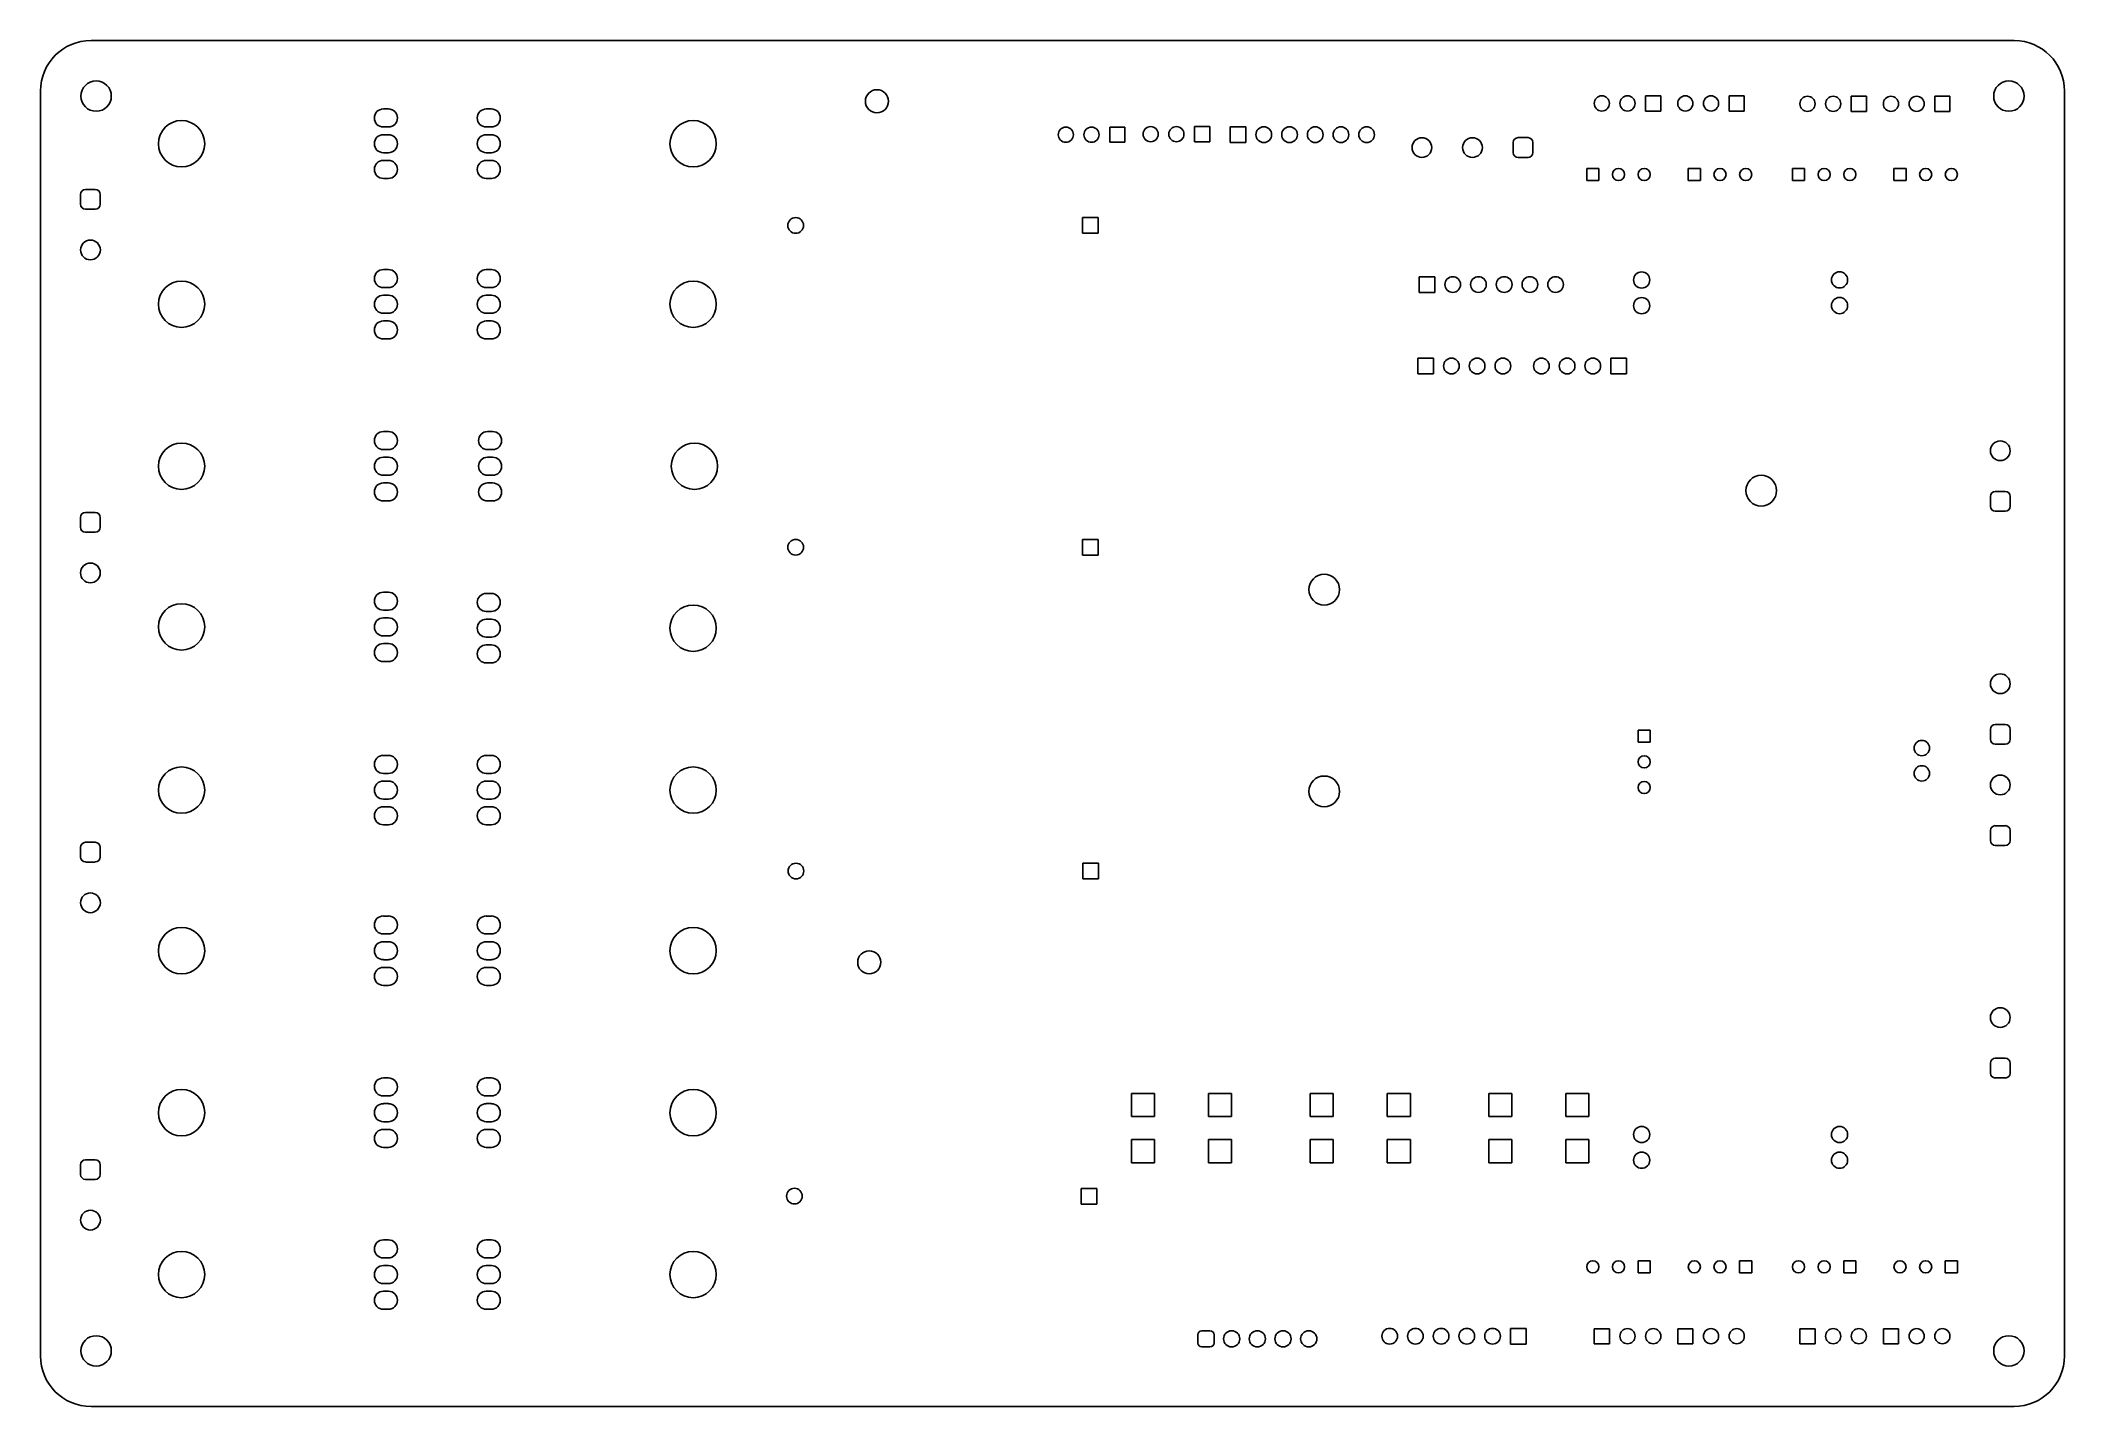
# Model space of a CAD drawing. Header units: millimetres. Extents: x -200 to 0, y 0 to 135.
import ezdxf

# ---------------------------------------------------------------- set-up
doc = ezdxf.new("R2010")
doc.units = ezdxf.units.MM
doc.layers.add('Mechanical1', color=6, linetype='Continuous')
doc.layers.add('MultiLayer', color=9, linetype='Continuous')

msp = doc.modelspace()

# ---------------------------------------------------------------- linework, layer by layer
at = {"layer": 'Mechanical1'}
for p, q in [((-195, 135), (-4.97, 135)), ((-200, 130), (-200, 5)), ((0, 5), (0, 130)), ((-195, 0), (-4.97, 0))]:
    msp.add_line(p, q, dxfattribs=at)
for centre in [(-194.5, 129.5), (-5.5, 129.5), (-194.5, 5.5), (-5.5, 5.5)]:
    msp.add_circle(centre, 1.5, dxfattribs=at)
for centre, start, end in [((-195, 130), 90, 180), ((-5, 130), 0, 89.6952), ((-195, 5), 180, 270), ((-5, 5), 270, 0)]:
    msp.add_arc(centre, 5, start, end, dxfattribs=at)
at = {"layer": 'MultiLayer'}
for p, q in [((-165.61, 128.23), (-166.12, 128.23)), ((-155.45, 128.23), (-155.96, 128.23)), ((-41.39, 129.53), (-39.89, 129.53)), ((-41.39, 128.03), (-41.39, 129.53)), ((-39.89, 128.03), (-41.39, 128.03)), ((-39.89, 129.53), (-39.89, 128.03)), ((-33.14, 129.53), (-31.64, 129.53)), ((-33.14, 128.03), (-33.14, 129.53)), ((-31.64, 128.03), (-33.14, 128.03)), ((-31.64, 129.53), (-31.64, 128.03)), ((-21.07, 129.49), (-19.57, 129.49)), ((-21.07, 127.99), (-21.07, 129.49)), ((-19.57, 129.49), (-19.57, 127.99)), ((-12.82, 129.49), (-11.32, 129.49)), ((-12.82, 127.99), (-12.82, 129.49)), ((-11.32, 129.49), (-11.32, 127.99)), ((-166.12, 126.45), (-165.61, 126.45)), ((-155.96, 126.45), (-155.45, 126.45)), ((-94.35, 126.44), (-92.85, 126.44)), ((-94.35, 124.94), (-94.35, 126.44)), ((-92.85, 126.44), (-92.85, 124.94)), ((-85.97, 126.49), (-84.47, 126.49)), ((-85.97, 124.99), (-85.97, 126.49)), ((-84.47, 126.49), (-84.47, 124.99)), ((-82.44, 126.46), (-80.89, 126.46)), ((-82.44, 124.92), (-82.44, 126.46)), ((-80.89, 126.46), (-80.89, 124.92)), ((-19.57, 127.99), (-21.07, 127.99)), ((-11.32, 127.99), (-12.82, 127.99)), ((-165.61, 125.69), (-166.12, 125.69)), ((-155.45, 125.69), (-155.96, 125.69)), ((-92.85, 124.94), (-94.35, 124.94)), ((-84.47, 124.99), (-85.97, 124.99)), ((-80.89, 124.92), (-82.44, 124.92)), ((-54.48, 124.91), (-54.48, 123.93)), ((-53.01, 125.4), (-53.99, 125.4)), ((-52.53, 123.93), (-52.53, 124.91)), ((-166.12, 123.91), (-165.61, 123.91)), ((-165.61, 123.15), (-166.12, 123.15)), ((-155.96, 123.91), (-155.45, 123.91)), ((-155.45, 123.15), (-155.96, 123.15)), ((-53.99, 123.44), (-53.01, 123.44)), ((-47.21, 121.15), (-47.21, 122.35)), ((-47.21, 122.35), (-46.01, 122.35)), ((-46.01, 122.35), (-46.01, 121.15)), ((-37.18, 121.15), (-37.18, 122.35)), ((-37.18, 122.35), (-35.98, 122.35)), ((-35.98, 122.35), (-35.98, 121.15)), ((-26.89, 121.15), (-26.89, 122.35)), ((-26.89, 122.35), (-25.69, 122.35)), ((-25.69, 122.35), (-25.69, 121.15)), ((-16.86, 121.15), (-16.86, 122.35)), ((-16.86, 122.35), (-15.66, 122.35)), ((-15.66, 122.35), (-15.66, 121.15)), ((-194.58, 120.28), (-195.55, 120.28)), ((-166.12, 121.37), (-165.61, 121.37)), ((-155.96, 121.37), (-155.45, 121.37)), ((-46.01, 121.15), (-47.21, 121.15)), ((-35.98, 121.15), (-37.18, 121.15)), ((-25.69, 121.15), (-26.89, 121.15)), ((-15.66, 121.15), (-16.86, 121.15)), ((-196.04, 119.79), (-196.04, 118.81)), ((-195.55, 118.33), (-194.58, 118.33)), ((-194.09, 118.81), (-194.09, 119.79)), ((-97.04, 115.95), (-97.04, 117.5)), ((-97.04, 117.5), (-95.49, 117.5)), ((-95.49, 117.5), (-95.49, 115.95)), ((-95.49, 115.95), (-97.04, 115.95)), ((-165.61, 112.36), (-166.12, 112.36)), ((-155.45, 112.36), (-155.96, 112.36)), ((-166.12, 110.58), (-165.61, 110.58)), ((-155.96, 110.58), (-155.45, 110.58)), ((-63.77, 111.65), (-62.22, 111.65)), ((-63.77, 110.1), (-63.77, 111.65)), ((-62.22, 110.1), (-63.77, 110.1)), ((-62.22, 111.65), (-62.22, 110.1)), ((-165.61, 109.82), (-166.12, 109.82)), ((-166.12, 108.04), (-165.61, 108.04)), ((-155.45, 109.82), (-155.96, 109.82)), ((-155.96, 108.04), (-155.45, 108.04)), ((-165.61, 107.28), (-166.12, 107.28)), ((-155.45, 107.28), (-155.96, 107.28)), ((-166.12, 105.5), (-165.61, 105.5)), ((-155.96, 105.5), (-155.45, 105.5)), ((-63.89, 103.6), (-62.34, 103.6)), ((-63.89, 102.06), (-63.89, 103.6)), ((-62.34, 102.06), (-63.89, 102.06)), ((-62.34, 103.6), (-62.34, 102.06)), ((-44.84, 102.06), (-44.84, 103.6)), ((-44.84, 103.6), (-43.29, 103.6)), ((-43.29, 102.06), (-44.84, 102.06)), ((-43.29, 103.6), (-43.29, 102.06)), ((-165.61, 96.35), (-166.12, 96.35)), ((-155.32, 96.35), (-155.83, 96.35)), ((-166.12, 94.58), (-165.61, 94.58)), ((-155.83, 94.58), (-155.32, 94.58)), ((-165.61, 93.81), (-166.12, 93.81)), ((-166.12, 92.04), (-165.61, 92.04)), ((-155.32, 93.81), (-155.83, 93.81)), ((-155.83, 92.04), (-155.32, 92.04)), ((-165.61, 91.27), (-166.12, 91.27)), ((-155.32, 91.27), (-155.83, 91.27)), ((-5.86, 90.42), (-6.84, 90.42)), ((-194.58, 88.36), (-195.56, 88.36)), ((-166.12, 89.5), (-165.61, 89.5)), ((-155.83, 89.5), (-155.32, 89.5)), ((-7.33, 89.94), (-7.33, 88.96)), ((-6.84, 88.47), (-5.86, 88.47)), ((-5.38, 88.96), (-5.38, 89.94)), ((-196.05, 87.87), (-196.05, 86.9)), ((-195.56, 86.41), (-194.58, 86.41)), ((-194.1, 86.9), (-194.1, 87.87)), ((-97.04, 84.15), (-97.04, 85.7)), ((-97.04, 85.7), (-95.49, 85.7)), ((-95.49, 84.15), (-97.04, 84.15)), ((-95.49, 85.7), (-95.49, 84.15)), ((-165.61, 80.48), (-166.12, 80.48)), ((-155.45, 80.35), (-155.96, 80.35)), ((-166.12, 78.7), (-165.61, 78.7)), ((-155.96, 78.57), (-155.45, 78.57)), ((-165.61, 77.94), (-166.12, 77.94)), ((-166.12, 76.16), (-165.61, 76.16)), ((-155.45, 77.81), (-155.96, 77.81)), ((-155.96, 76.03), (-155.45, 76.03)), ((-165.61, 75.4), (-166.12, 75.4)), ((-155.45, 75.27), (-155.96, 75.27)), ((-166.12, 73.62), (-165.61, 73.62)), ((-155.96, 73.49), (-155.45, 73.49)), ((-42.13, 65.65), (-42.13, 66.85)), ((-42.13, 66.85), (-40.93, 66.85)), ((-40.93, 66.85), (-40.93, 65.65)), ((-7.33, 66.92), (-7.33, 65.94)), ((-5.86, 67.41), (-6.84, 67.41)), ((-5.38, 65.94), (-5.38, 66.92)), ((-165.61, 64.35), (-166.12, 64.35)), ((-155.45, 64.35), (-155.96, 64.35)), ((-40.93, 65.65), (-42.13, 65.65)), ((-6.84, 65.46), (-5.86, 65.46)), ((-166.12, 62.57), (-165.61, 62.57)), ((-155.96, 62.57), (-155.45, 62.57)), ((-165.61, 61.81), (-166.12, 61.81)), ((-166.12, 60.03), (-165.61, 60.03)), ((-155.45, 61.81), (-155.96, 61.81)), ((-155.96, 60.03), (-155.45, 60.03)), ((-165.61, 59.27), (-166.12, 59.27)), ((-155.45, 59.27), (-155.96, 59.27)), ((-166.12, 57.49), (-165.61, 57.49)), ((-155.96, 57.49), (-155.45, 57.49)), ((-7.33, 56.92), (-7.33, 55.94)), ((-5.86, 57.4), (-6.84, 57.4)), ((-5.38, 55.94), (-5.38, 56.92)), ((-196.04, 55.27), (-196.04, 54.3)), ((-194.58, 55.76), (-195.55, 55.76)), ((-194.09, 54.3), (-194.09, 55.27)), ((-6.84, 55.45), (-5.86, 55.45)), ((-195.55, 53.81), (-194.58, 53.81)), ((-97.01, 52.14), (-97.01, 53.69)), ((-97.01, 53.69), (-95.46, 53.69)), ((-95.46, 52.14), (-97.01, 52.14)), ((-95.46, 53.69), (-95.46, 52.14)), ((-165.61, 48.47), (-166.12, 48.47)), ((-155.45, 48.47), (-155.96, 48.47)), ((-166.12, 46.7), (-165.61, 46.7)), ((-155.96, 46.7), (-155.45, 46.7)), ((-165.61, 45.93), (-166.12, 45.93)), ((-166.12, 44.16), (-165.61, 44.16)), ((-155.45, 45.93), (-155.96, 45.93)), ((-155.96, 44.16), (-155.45, 44.16)), ((-165.61, 43.39), (-166.12, 43.39)), ((-155.45, 43.39), (-155.96, 43.39)), ((-166.12, 41.62), (-165.61, 41.62)), ((-155.96, 41.62), (-155.45, 41.62)), ((-5.86, 34.42), (-6.84, 34.42)), ((-165.61, 32.47), (-166.12, 32.47)), ((-155.45, 32.47), (-155.96, 32.47)), ((-7.33, 33.93), (-7.33, 32.95)), ((-6.84, 32.47), (-5.86, 32.47)), ((-5.38, 32.95), (-5.38, 33.93)), ((-166.12, 30.69), (-165.61, 30.69)), ((-155.96, 30.69), (-155.45, 30.69)), ((-92.2, 28.66), (-92.2, 30.95)), ((-92.2, 30.95), (-89.92, 30.95)), ((-89.92, 30.95), (-89.92, 28.66)), ((-84.58, 28.66), (-84.58, 30.95)), ((-84.58, 30.95), (-82.3, 30.95)), ((-82.3, 30.95), (-82.3, 28.66)), ((-74.55, 28.66), (-74.55, 30.95)), ((-74.55, 30.95), (-72.26, 30.95)), ((-72.26, 30.95), (-72.26, 28.66)), ((-66.93, 28.66), (-66.93, 30.95)), ((-66.93, 30.95), (-64.64, 30.95)), ((-64.64, 30.95), (-64.64, 28.66)), ((-56.9, 28.66), (-56.9, 30.95)), ((-56.9, 30.95), (-54.61, 30.95)), ((-54.61, 30.95), (-54.61, 28.66)), ((-49.28, 28.66), (-49.28, 30.95)), ((-49.28, 30.95), (-46.99, 30.95)), ((-46.99, 30.95), (-46.99, 28.66)), ((-165.61, 29.93), (-166.12, 29.93)), ((-166.12, 28.15), (-165.61, 28.15)), ((-155.45, 29.93), (-155.96, 29.93)), ((-155.96, 28.15), (-155.45, 28.15)), ((-89.92, 28.66), (-92.2, 28.66)), ((-82.3, 28.66), (-84.58, 28.66)), ((-72.26, 28.66), (-74.55, 28.66)), ((-64.64, 28.66), (-66.93, 28.66)), ((-54.61, 28.66), (-56.9, 28.66)), ((-46.99, 28.66), (-49.28, 28.66)), ((-165.61, 27.39), (-166.12, 27.39)), ((-155.45, 27.39), (-155.96, 27.39)), ((-92.2, 24.09), (-92.2, 26.38)), ((-92.2, 26.38), (-89.92, 26.38)), ((-89.92, 26.38), (-89.92, 24.09)), ((-84.58, 24.09), (-84.58, 26.38)), ((-84.58, 26.38), (-82.3, 26.38)), ((-82.3, 26.38), (-82.3, 24.09)), ((-74.55, 24.09), (-74.55, 26.38)), ((-74.55, 26.38), (-72.26, 26.38)), ((-72.26, 26.38), (-72.26, 24.09)), ((-66.93, 24.09), (-66.93, 26.38)), ((-66.93, 26.38), (-64.64, 26.38)), ((-64.64, 26.38), (-64.64, 24.09)), ((-56.9, 24.09), (-56.9, 26.38)), ((-56.9, 26.38), (-54.61, 26.38)), ((-54.61, 26.38), (-54.61, 24.09)), ((-49.28, 24.09), (-49.28, 26.38)), ((-49.28, 26.38), (-46.99, 26.38)), ((-46.99, 26.38), (-46.99, 24.09)), ((-194.58, 24.39), (-195.55, 24.39)), ((-166.12, 25.61), (-165.61, 25.61)), ((-155.96, 25.61), (-155.45, 25.61)), ((-89.92, 24.09), (-92.2, 24.09)), ((-82.3, 24.09), (-84.58, 24.09)), ((-72.26, 24.09), (-74.55, 24.09)), ((-64.64, 24.09), (-66.93, 24.09)), ((-54.61, 24.09), (-56.9, 24.09)), ((-46.99, 24.09), (-49.28, 24.09)), ((-196.04, 23.9), (-196.04, 22.93)), ((-195.55, 22.44), (-194.58, 22.44)), ((-194.09, 22.93), (-194.09, 23.9)), ((-97.17, 20.01), (-97.17, 21.56)), ((-97.17, 21.56), (-95.62, 21.56)), ((-95.62, 20.01), (-97.17, 20.01)), ((-95.62, 21.56), (-95.62, 20.01)), ((-165.61, 16.47), (-166.12, 16.47)), ((-155.45, 16.47), (-155.96, 16.47)), ((-166.12, 14.69), (-165.61, 14.69)), ((-155.96, 14.69), (-155.45, 14.69)), ((-42.13, 13.2), (-42.13, 14.4)), ((-42.13, 14.4), (-40.93, 14.4)), ((-40.93, 14.4), (-40.93, 13.2)), ((-32.1, 13.2), (-32.1, 14.4)), ((-32.1, 14.4), (-30.9, 14.4)), ((-30.9, 14.4), (-30.9, 13.2)), ((-21.81, 13.2), (-21.81, 14.4)), ((-21.81, 14.4), (-20.61, 14.4)), ((-20.61, 14.4), (-20.61, 13.2)), ((-11.78, 13.2), (-11.78, 14.4)), ((-11.78, 14.4), (-10.58, 14.4)), ((-10.58, 14.4), (-10.58, 13.2)), ((-165.61, 13.93), (-166.12, 13.93)), ((-166.12, 12.15), (-165.61, 12.15)), ((-155.45, 13.93), (-155.96, 13.93)), ((-155.96, 12.15), (-155.45, 12.15)), ((-40.93, 13.2), (-42.13, 13.2)), ((-30.9, 13.2), (-32.1, 13.2)), ((-20.61, 13.2), (-21.81, 13.2)), ((-10.58, 13.2), (-11.78, 13.2)), ((-165.61, 11.39), (-166.12, 11.39)), ((-155.45, 11.39), (-155.96, 11.39)), ((-166.12, 9.61), (-165.61, 9.61)), ((-155.96, 9.61), (-155.45, 9.61)), ((-85.64, 7.09), (-85.64, 6.29)), ((-84.44, 7.49), (-85.24, 7.49)), ((-84.04, 6.29), (-84.04, 7.09)), ((-54.75, 6.17), (-54.75, 7.72)), ((-54.75, 7.72), (-53.2, 7.72)), ((-53.2, 6.17), (-54.75, 6.17)), ((-53.2, 7.72), (-53.2, 6.17)), ((-46.47, 6.2), (-46.47, 7.69)), ((-46.47, 7.69), (-44.97, 7.69)), ((-44.97, 6.2), (-46.47, 6.2)), ((-44.97, 7.69), (-44.97, 6.2)), ((-38.22, 6.2), (-38.22, 7.69)), ((-38.22, 7.69), (-36.72, 7.69)), ((-36.72, 6.2), (-38.22, 6.2)), ((-36.72, 7.69), (-36.72, 6.2)), ((-26.15, 6.2), (-26.15, 7.69)), ((-26.15, 7.69), (-24.65, 7.69)), ((-24.65, 6.2), (-26.15, 6.2)), ((-24.65, 7.69), (-24.65, 6.2)), ((-17.9, 6.2), (-17.9, 7.69)), ((-17.9, 7.69), (-16.4, 7.69)), ((-16.4, 6.2), (-17.9, 6.2)), ((-16.4, 7.69), (-16.4, 6.2)), ((-85.24, 5.89), (-84.44, 5.89))]:
    msp.add_line(p, q, dxfattribs=at)
for centre, radius in [((-117.35, 128.99), 1.14), ((-45.72, 128.78), 0.75), ((-43.18, 128.78), 0.75), ((-37.47, 128.78), 0.75), ((-34.93, 128.78), 0.75), ((-25.4, 128.74), 0.75), ((-22.86, 128.74), 0.75), ((-17.15, 128.74), 0.75), ((-14.61, 128.74), 0.75), ((-186.06, 124.8), 2.29), ((-135.51, 124.8), 2.29), ((-98.68, 125.69), 0.75), ((-96.14, 125.69), 0.75), ((-90.3, 125.74), 0.75), ((-87.76, 125.74), 0.75), ((-79.12, 125.69), 0.775), ((-76.58, 125.69), 0.775), ((-74.04, 125.69), 0.775), ((-71.5, 125.69), 0.775), ((-68.96, 125.69), 0.775), ((-63.5, 124.42), 0.975), ((-58.5, 124.42), 0.975), ((-44.07, 121.75), 0.6), ((-41.53, 121.75), 0.6), ((-34.04, 121.75), 0.6), ((-31.5, 121.75), 0.6), ((-23.75, 121.75), 0.6), ((-21.21, 121.75), 0.6), ((-13.72, 121.75), 0.6), ((-11.18, 121.75), 0.6), ((-125.38, 116.72), 0.775), ((-195.06, 114.3), 0.975), ((-41.78, 111.33), 0.8), ((-22.23, 111.34), 0.8), ((-186.06, 108.93), 2.29), ((-135.51, 108.93), 2.29), ((-60.45, 110.88), 0.775), ((-57.91, 110.88), 0.775), ((-55.37, 110.88), 0.775), ((-52.83, 110.88), 0.775), ((-50.29, 110.88), 0.775), ((-41.78, 108.79), 0.8), ((-22.23, 108.8), 0.8), ((-60.58, 102.83), 0.775), ((-58.04, 102.83), 0.775), ((-55.5, 102.83), 0.775), ((-51.69, 102.83), 0.775), ((-49.15, 102.83), 0.775), ((-46.61, 102.83), 0.775), ((-186.06, 92.92), 2.29), ((-135.38, 92.92), 2.29), ((-6.35, 94.45), 0.975), ((-29.97, 90.51), 1.52), ((-125.38, 84.92), 0.775), ((-195.07, 82.38), 0.975), ((-73.15, 80.73), 1.52), ((-186.06, 77.05), 2.29), ((-135.51, 76.92), 2.29), ((-6.35, 71.43), 0.975), ((-41.53, 63.71), 0.6), ((-14.1, 65.07), 0.762), ((-186.06, 60.92), 2.29), ((-135.51, 60.92), 2.29), ((-73.15, 60.79), 1.52), ((-14.1, 62.57), 0.762), ((-6.35, 61.43), 0.975), ((-41.53, 61.17), 0.6), ((-125.35, 52.92), 0.775), ((-195.06, 49.78), 0.975), ((-186.06, 45.05), 2.29), ((-135.51, 45.05), 2.29), ((-118.11, 43.9), 1.14), ((-6.35, 38.44), 0.975), ((-186.06, 29.04), 2.29), ((-135.51, 29.04), 2.29), ((-41.78, 26.88), 0.8), ((-22.23, 26.88), 0.8), ((-41.78, 24.34), 0.8), ((-22.23, 24.34), 0.8), ((-125.5, 20.79), 0.775), ((-195.06, 18.42), 0.975), ((-186.06, 13.04), 2.29), ((-135.51, 13.04), 2.29), ((-46.61, 13.8), 0.6), ((-44.07, 13.8), 0.6), ((-36.58, 13.8), 0.6), ((-34.04, 13.8), 0.6), ((-26.29, 13.8), 0.6), ((-23.75, 13.8), 0.6), ((-16.26, 13.8), 0.6), ((-13.72, 13.8), 0.6), ((-82.3, 6.69), 0.8), ((-79.76, 6.69), 0.8), ((-77.22, 6.69), 0.8), ((-74.68, 6.69), 0.8), ((-66.68, 6.95), 0.775), ((-64.14, 6.95), 0.775), ((-61.6, 6.95), 0.775), ((-59.06, 6.95), 0.775), ((-56.52, 6.95), 0.775), ((-43.18, 6.95), 0.75), ((-40.64, 6.95), 0.75), ((-34.93, 6.95), 0.75), ((-32.39, 6.95), 0.75), ((-22.86, 6.95), 0.75), ((-20.32, 6.95), 0.75), ((-14.61, 6.95), 0.75), ((-12.07, 6.95), 0.75)]:
    msp.add_circle(centre, radius, dxfattribs=at)
for centre, radius, start, end in [((-166.12, 127.34), 0.889, 90, 270), ((-165.61, 127.34), 0.889, 270, 90), ((-155.96, 127.34), 0.889, 90, 270), ((-155.45, 127.34), 0.889, 270, 90), ((-166.12, 124.8), 0.889, 90, 270), ((-165.61, 124.8), 0.889, 270, 90), ((-155.96, 124.8), 0.889, 90, 270), ((-155.45, 124.8), 0.889, 270, 90), ((-53.99, 124.91), 0.487, 90, 180), ((-53.01, 124.91), 0.487, 0, 90), ((-166.12, 122.26), 0.889, 90, 270), ((-165.61, 122.26), 0.889, 270, 90), ((-155.96, 122.26), 0.889, 90, 270), ((-155.45, 122.26), 0.889, 270, 90), ((-53.99, 123.93), 0.487, 180, 270), ((-53.01, 123.93), 0.487, 270, 0), ((-195.55, 119.79), 0.487, 90, 180), ((-194.58, 119.79), 0.487, 0, 90), ((-195.55, 118.81), 0.487, 180, 270), ((-194.58, 118.81), 0.487, 270, 0), ((-166.12, 111.47), 0.889, 90, 270), ((-165.61, 111.47), 0.889, 270, 90), ((-155.96, 111.47), 0.889, 90, 270), ((-155.45, 111.47), 0.889, 270, 90), ((-166.12, 108.93), 0.889, 90, 270), ((-165.61, 108.93), 0.889, 270, 90), ((-155.96, 108.93), 0.889, 90, 270), ((-155.45, 108.93), 0.889, 270, 90), ((-166.12, 106.39), 0.889, 90, 270), ((-165.61, 106.39), 0.889, 270, 90), ((-155.96, 106.39), 0.889, 90, 270), ((-155.45, 106.39), 0.889, 270, 90), ((-166.12, 95.46), 0.889, 90, 270), ((-165.61, 95.46), 0.889, 270, 90), ((-155.83, 95.46), 0.889, 90, 270), ((-155.32, 95.46), 0.889, 270, 90), ((-166.12, 92.92), 0.889, 90, 270), ((-165.61, 92.92), 0.889, 270, 90), ((-155.83, 92.92), 0.889, 90, 270), ((-155.32, 92.92), 0.889, 270, 90), ((-166.12, 90.38), 0.889, 90, 270), ((-165.61, 90.38), 0.889, 270, 90), ((-155.83, 90.38), 0.889, 90, 270), ((-155.32, 90.38), 0.889, 270, 90), ((-6.84, 89.94), 0.487, 90, 180), ((-5.86, 89.94), 0.487, 0, 90), ((-195.56, 87.87), 0.487, 90, 180), ((-194.58, 87.87), 0.487, 0, 90), ((-6.84, 88.96), 0.487, 180, 270), ((-5.86, 88.96), 0.487, 270, 0), ((-195.56, 86.9), 0.487, 180, 270), ((-194.58, 86.9), 0.487, 270, 0), ((-166.12, 79.59), 0.889, 90, 270), ((-165.61, 79.59), 0.889, 270, 90), ((-155.96, 79.46), 0.889, 90, 270), ((-155.45, 79.46), 0.889, 270, 90), ((-166.12, 77.05), 0.889, 90, 270), ((-165.61, 77.05), 0.889, 270, 90), ((-155.96, 76.92), 0.889, 90, 270), ((-155.45, 76.92), 0.889, 270, 90), ((-166.12, 74.51), 0.889, 90, 270), ((-165.61, 74.51), 0.889, 270, 90), ((-155.96, 74.38), 0.889, 90, 270), ((-155.45, 74.38), 0.889, 270, 90), ((-6.84, 66.92), 0.487, 90, 180), ((-5.86, 66.92), 0.487, 0, 90), ((-166.12, 63.46), 0.889, 90, 270), ((-165.61, 63.46), 0.889, 270, 90), ((-155.96, 63.46), 0.889, 90, 270), ((-155.45, 63.46), 0.889, 270, 90), ((-6.84, 65.94), 0.487, 180, 270), ((-5.86, 65.94), 0.487, 270, 0), ((-166.12, 60.92), 0.889, 90, 270), ((-165.61, 60.92), 0.889, 270, 90), ((-155.96, 60.92), 0.889, 90, 270), ((-155.45, 60.92), 0.889, 270, 90), ((-166.12, 58.38), 0.889, 90, 270), ((-165.61, 58.38), 0.889, 270, 90), ((-155.96, 58.38), 0.889, 90, 270), ((-155.45, 58.38), 0.889, 270, 90), ((-6.84, 56.92), 0.487, 90, 180), ((-5.86, 56.92), 0.487, 0, 90), ((-195.55, 55.27), 0.487, 90, 180), ((-195.55, 54.3), 0.487, 180, 270), ((-194.58, 55.27), 0.487, 0, 90), ((-194.58, 54.3), 0.487, 270, 0), ((-6.84, 55.94), 0.487, 180, 270), ((-5.86, 55.94), 0.487, 270, 0), ((-166.12, 47.59), 0.889, 90, 270), ((-165.61, 47.59), 0.889, 270, 90), ((-155.96, 47.59), 0.889, 90, 270), ((-155.45, 47.59), 0.889, 270, 90), ((-166.12, 45.05), 0.889, 90, 270), ((-165.61, 45.05), 0.889, 270, 90), ((-155.96, 45.05), 0.889, 90, 270), ((-155.45, 45.05), 0.889, 270, 90), ((-166.12, 42.51), 0.889, 90, 270), ((-165.61, 42.51), 0.889, 270, 90), ((-155.96, 42.51), 0.889, 90, 270), ((-155.45, 42.51), 0.889, 270, 90), ((-6.84, 33.93), 0.487, 90, 180), ((-5.86, 33.93), 0.487, 0, 90), ((-166.12, 31.58), 0.889, 90, 270), ((-165.61, 31.58), 0.889, 270, 90), ((-155.96, 31.58), 0.889, 90, 270), ((-155.45, 31.58), 0.889, 270, 90), ((-6.84, 32.95), 0.487, 180, 270), ((-5.86, 32.95), 0.487, 270, 0), ((-166.12, 29.04), 0.889, 90, 270), ((-165.61, 29.04), 0.889, 270, 90), ((-155.96, 29.04), 0.889, 90, 270), ((-155.45, 29.04), 0.889, 270, 90), ((-166.12, 26.5), 0.889, 90, 270), ((-165.61, 26.5), 0.889, 270, 90), ((-155.96, 26.5), 0.889, 90, 270), ((-155.45, 26.5), 0.889, 270, 90), ((-195.55, 23.9), 0.487, 90, 180), ((-194.58, 23.9), 0.487, 0, 90), ((-195.55, 22.93), 0.487, 180, 270), ((-194.58, 22.93), 0.487, 270, 0), ((-166.12, 15.58), 0.889, 90, 270), ((-165.61, 15.58), 0.889, 270, 90), ((-155.96, 15.58), 0.889, 90, 270), ((-155.45, 15.58), 0.889, 270, 90), ((-166.12, 13.04), 0.889, 90, 270), ((-165.61, 13.04), 0.889, 270, 90), ((-155.96, 13.04), 0.889, 90, 270), ((-155.45, 13.04), 0.889, 270, 90), ((-166.12, 10.5), 0.889, 90, 270), ((-165.61, 10.5), 0.889, 270, 90), ((-155.96, 10.5), 0.889, 90, 270), ((-155.45, 10.5), 0.889, 270, 90), ((-85.24, 7.09), 0.4, 90, 180), ((-85.24, 6.29), 0.4, 180, 270), ((-84.44, 7.09), 0.4, 0, 90), ((-84.44, 6.29), 0.4, 270, 0)]:
    msp.add_arc(centre, radius, start, end, dxfattribs=at)

doc.saveas('drawing.dxf')
